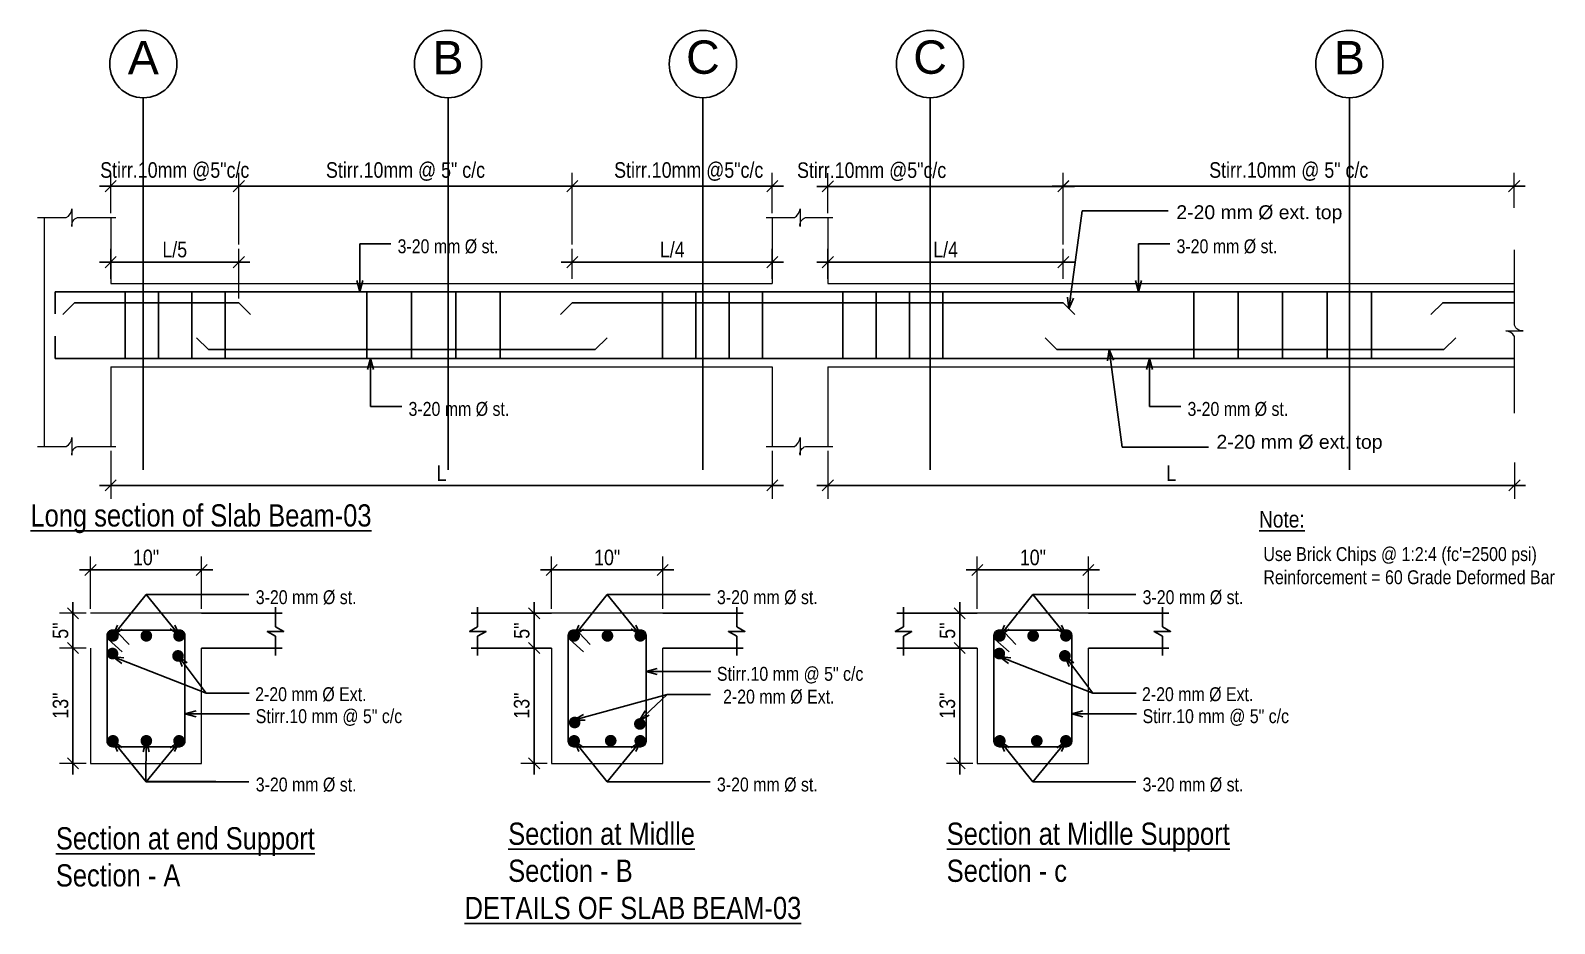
# Model space of a CAD drawing. Header units: inches. Extents: x -100787 to 3653, y -96809 to -8632.
# Drawn here: x -70770.7 to -70496.3, y -96351.1 to -96190.4 of the extents above; entities that cross this region are included whole.
import ezdxf

# ---------------------------------------------------------------- set-up
doc = ezdxf.new("R2010")
doc.units = ezdxf.units.IN
doc.header["$MEASUREMENT"] = 0
doc.header["$PDMODE"] = 99
for name, color, linetype in [('1-COMON', 23, 'Continuous'), ('Hatch', 3, 'Continuous'), ('Rod', 1, 'Continuous'), ('TEX', 7, 'Continuous')]:
    doc.layers.add(name, color=color, linetype=linetype)
doc.layers.add('DIM', color=7, linetype='Continuous', lineweight=15)
doc.layers.add('LINE', color=8, linetype='Continuous', lineweight=13)
doc.styles.add('R', font='arial.ttf')
doc.styles.get("Standard").update_dxf_attribs({"font": 'ARIALN.TTF'})
doc.styles.add('style0', font='swissel.ttf')
doc.dimstyles.new('_30', dxfattribs={"dimscale": 0.4, "dimtxt": 7, "dimasz": 5, "dimexe": 6, "dimexo": 2, "dimgap": 2, "dimtad": 1, "dimdec": 0, "dimzin": 3, "dimdsep": 46, "dimlunit": 3, "dimtxsty": 'Standard', "dimblk": 'OBLIQUE', "dimcen": 0, "dimdle": 5, "dimclrt": 7, "dimazin": 0, "dimtfac": 0.0375, "dimtdec": 0, "dimtofl": 0, "dimtmove": 0, "dimatfit": 3, "dimldrblk": 'OPEN30', "dimfxl": 6, "dimtvp": 0.8, "dimtolj": 1, "dimtzin": 0, "dimlwe": -1, "dimarcsym": 0})

# ---------------------------------------------------------------- blocks, each defined once
blk = doc.blocks.new('_Oblique')
at = {"color": 0, "linetype": 'ByBlock', "lineweight": -2}
blk.add_line((-0.5, -0.5), (0.5, 0.5), dxfattribs=at)
blk = doc.blocks.new('_Open30')
at = {"color": 0, "linetype": 'ByBlock', "lineweight": -2}
for p, q in [((-1, 0.27), (0, 0)), ((0, 0), (-1, -0.27)), ((0, 0), (-1, 0))]:
    blk.add_line(p, q, dxfattribs=at)
blk = doc.blocks.new('*D767')
at = {"layer": 'Defpoints', "color": 0}
for p in [(-70503.58, -96218.41), (-70503.58, -96223.12), (-70584.73, -96229.69)]:
    blk.add_point(p, dxfattribs=at)
at = {"layer": 'DIM', "color": 0}
for p, q in [((-70584.73, -96228.89), (-70584.73, -96216.01)), ((-70503.58, -96222.32), (-70503.58, -96216.01))]:
    blk.add_line(p, q, dxfattribs=at)
at = {"layer": 'DIM', "color": 0, "lineweight": -2}
blk.add_line((-70586.73, -96218.41), (-70501.58, -96218.41), dxfattribs=at)
at = {"layer": 'DIM', "color": 0, "lineweight": -2, "xscale": 2, "yscale": 2, "zscale": 2, "rotation": 180}
blk.add_blockref('_Oblique', (-70584.73, -96218.41), dxfattribs=at)
at = {"layer": 'DIM', "color": 0, "lineweight": -2, "xscale": 2, "yscale": 2, "zscale": 2}
blk.add_blockref('_Oblique', (-70503.58, -96218.41), dxfattribs=at)
at = {"layer": 'DIM', "color": 7, "insert": (-70544.15, -96215.78), "char_height": 2.8, "attachment_point": 5}
blk.add_mtext('\\A1;Stirr.10mm @ 5" c/c', dxfattribs=at)
blk = doc.blocks.new('*D768')
at = {"layer": 'Defpoints', "color": 0}
for p in [(-70637.12, -96218.41), (-70637.12, -96224.07), (-70673.12, -96229.69)]:
    blk.add_point(p, dxfattribs=at)
at = {"layer": 'DIM', "color": 0}
for p, q in [((-70673.12, -96228.89), (-70673.12, -96216.01)), ((-70637.12, -96223.27), (-70637.12, -96216.01))]:
    blk.add_line(p, q, dxfattribs=at)
at = {"layer": 'DIM', "color": 0, "lineweight": -2}
blk.add_line((-70675.12, -96218.41), (-70635.12, -96218.41), dxfattribs=at)
at = {"layer": 'DIM', "color": 0, "lineweight": -2, "xscale": 2, "yscale": 2, "zscale": 2, "rotation": 180}
blk.add_blockref('_Oblique', (-70673.12, -96218.41), dxfattribs=at)
at = {"layer": 'DIM', "color": 0, "lineweight": -2, "xscale": 2, "yscale": 2, "zscale": 2}
blk.add_blockref('_Oblique', (-70637.12, -96218.41), dxfattribs=at)
at = {"layer": 'DIM', "color": 7, "insert": (-70652.16, -96215.78), "char_height": 2.8, "attachment_point": 5}
blk.add_mtext('\\A1;{\\C7;Stirr.10mm @5"c/c}', dxfattribs=at)
blk = doc.blocks.new('*D769')
at = {"layer": 'Defpoints', "color": 0}
for p in [(-70637.12, -96232.09), (-70673.12, -96235.9), (-70637.12, -96235.9)]:
    blk.add_point(p, dxfattribs=at)
at = {"layer": 'DIM', "color": 0}
for p, q in [((-70673.12, -96235.1), (-70673.12, -96229.69)), ((-70637.12, -96235.1), (-70637.12, -96229.69))]:
    blk.add_line(p, q, dxfattribs=at)
at = {"layer": 'DIM', "color": 0, "lineweight": -2}
blk.add_line((-70675.12, -96232.09), (-70635.12, -96232.09), dxfattribs=at)
at = {"layer": 'DIM', "color": 0, "lineweight": -2, "xscale": 2, "yscale": 2, "zscale": 2, "rotation": 180}
blk.add_blockref('_Oblique', (-70673.12, -96232.09), dxfattribs=at)
at = {"layer": 'DIM', "color": 0, "lineweight": -2, "xscale": 2, "yscale": 2, "zscale": 2}
blk.add_blockref('_Oblique', (-70637.12, -96232.09), dxfattribs=at)
at = {"layer": 'DIM', "color": 7, "insert": (-70655.12, -96229.84), "char_height": 2.8, "attachment_point": 5}
blk.add_mtext('\\A1;{\\C7;L/4}', dxfattribs=at)
blk = doc.blocks.new('*D770')
at = {"layer": 'Defpoints', "color": 0}
for p in [(-70673.12, -96218.41), (-70733.15, -96229.68), (-70673.12, -96229.69)]:
    blk.add_point(p, dxfattribs=at)
at = {"layer": 'DIM', "color": 0}
for p, q in [((-70733.15, -96228.88), (-70733.15, -96216.01)), ((-70673.12, -96228.89), (-70673.12, -96216.01))]:
    blk.add_line(p, q, dxfattribs=at)
at = {"layer": 'DIM', "color": 0, "lineweight": -2}
blk.add_line((-70735.15, -96218.41), (-70671.12, -96218.41), dxfattribs=at)
at = {"layer": 'DIM', "color": 0, "lineweight": -2, "xscale": 2, "yscale": 2, "zscale": 2, "rotation": 180}
blk.add_blockref('_Oblique', (-70733.15, -96218.41), dxfattribs=at)
at = {"layer": 'DIM', "color": 0, "lineweight": -2, "xscale": 2, "yscale": 2, "zscale": 2}
blk.add_blockref('_Oblique', (-70673.12, -96218.41), dxfattribs=at)
at = {"layer": 'DIM', "color": 7, "insert": (-70703.14, -96215.78), "char_height": 2.8, "attachment_point": 5}
blk.add_mtext('\\A1;Stirr.10mm @ 5" c/c', dxfattribs=at)
blk = doc.blocks.new('*D771')
at = {"layer": 'Defpoints', "color": 0}
for p in [(-70733.15, -96218.41), (-70756.2, -96224.07), (-70733.15, -96229.68)]:
    blk.add_point(p, dxfattribs=at)
at = {"layer": 'DIM', "color": 0}
for p, q in [((-70756.2, -96223.27), (-70756.2, -96216.01)), ((-70733.15, -96228.88), (-70733.15, -96216.01))]:
    blk.add_line(p, q, dxfattribs=at)
at = {"layer": 'DIM', "color": 0, "lineweight": -2}
blk.add_line((-70758.2, -96218.41), (-70731.15, -96218.41), dxfattribs=at)
at = {"layer": 'DIM', "color": 0, "lineweight": -2, "xscale": 2, "yscale": 2, "zscale": 2, "rotation": 180}
blk.add_blockref('_Oblique', (-70756.2, -96218.41), dxfattribs=at)
at = {"layer": 'DIM', "color": 0, "lineweight": -2, "xscale": 2, "yscale": 2, "zscale": 2}
blk.add_blockref('_Oblique', (-70733.15, -96218.41), dxfattribs=at)
at = {"layer": 'DIM', "color": 7, "insert": (-70744.68, -96215.78), "char_height": 2.8, "attachment_point": 5}
blk.add_mtext('\\A1;{\\C7;Stirr.10mm @5"c/c}', dxfattribs=at)
blk = doc.blocks.new('*D772')
at = {"layer": 'Defpoints', "color": 0}
for p in [(-70584.73, -96218.44), (-70627.12, -96224.07), (-70584.73, -96229.69)]:
    blk.add_point(p, dxfattribs=at)
at = {"layer": 'DIM', "color": 0}
for p, q in [((-70627.12, -96223.27), (-70627.12, -96216.04)), ((-70584.73, -96228.89), (-70584.73, -96216.04))]:
    blk.add_line(p, q, dxfattribs=at)
at = {"layer": 'DIM', "color": 0, "lineweight": -2}
blk.add_line((-70629.12, -96218.44), (-70582.73, -96218.44), dxfattribs=at)
at = {"layer": 'DIM', "color": 0, "lineweight": -2, "xscale": 2, "yscale": 2, "zscale": 2, "rotation": 180}
blk.add_blockref('_Oblique', (-70627.12, -96218.44), dxfattribs=at)
at = {"layer": 'DIM', "color": 0, "lineweight": -2, "xscale": 2, "yscale": 2, "zscale": 2}
blk.add_blockref('_Oblique', (-70584.73, -96218.44), dxfattribs=at)
at = {"layer": 'DIM', "color": 7, "insert": (-70619.23, -96215.81), "char_height": 2.8, "attachment_point": 5}
blk.add_mtext('\\A1;{\\C7;Stirr.10mm @5"c/c}', dxfattribs=at)
blk = doc.blocks.new('*D773')
at = {"layer": 'Defpoints', "color": 0}
for p in [(-70584.73, -96232.09), (-70627.12, -96235.9), (-70584.73, -96235.9)]:
    blk.add_point(p, dxfattribs=at)
at = {"layer": 'DIM', "color": 0}
for p, q in [((-70627.12, -96235.1), (-70627.12, -96229.69)), ((-70584.73, -96235.1), (-70584.73, -96229.69))]:
    blk.add_line(p, q, dxfattribs=at)
at = {"layer": 'DIM', "color": 0, "lineweight": -2}
blk.add_line((-70629.12, -96232.09), (-70582.73, -96232.09), dxfattribs=at)
at = {"layer": 'DIM', "color": 0, "lineweight": -2, "xscale": 2, "yscale": 2, "zscale": 2, "rotation": 180}
blk.add_blockref('_Oblique', (-70627.12, -96232.09), dxfattribs=at)
at = {"layer": 'DIM', "color": 0, "lineweight": -2, "xscale": 2, "yscale": 2, "zscale": 2}
blk.add_blockref('_Oblique', (-70584.73, -96232.09), dxfattribs=at)
at = {"layer": 'DIM', "color": 7, "insert": (-70605.92, -96229.84), "char_height": 2.8, "attachment_point": 5}
blk.add_mtext('\\A1;{\\C7;L/4}', dxfattribs=at)
blk = doc.blocks.new('*D774')
at = {"layer": 'Defpoints', "color": 0}
for p in [(-70676.84, -96287.47), (-70676.84, -96295.28), (-70656.84, -96295.28)]:
    blk.add_point(p, dxfattribs=at)
at = {"layer": 'DIM', "color": 0, "lineweight": -2}
blk.add_line((-70654.84, -96287.47), (-70678.84, -96287.47), dxfattribs=at)
at = {"layer": 'DIM', "color": 0}
for p, q in [((-70676.84, -96294.48), (-70676.84, -96285.07)), ((-70656.84, -96294.48), (-70656.84, -96285.07))]:
    blk.add_line(p, q, dxfattribs=at)
at = {"layer": 'DIM', "color": 0, "lineweight": -2, "xscale": 2, "yscale": 2, "zscale": 2, "rotation": 180}
blk.add_blockref('_Oblique', (-70676.84, -96287.47), dxfattribs=at)
at = {"layer": 'DIM', "color": 0, "lineweight": -2, "xscale": 2, "yscale": 2, "zscale": 2}
blk.add_blockref('_Oblique', (-70656.84, -96287.47), dxfattribs=at)
at = {"layer": 'DIM', "color": 7, "insert": (-70666.84, -96285.24), "char_height": 2.8, "attachment_point": 5}
blk.add_mtext('\\A1;{\\C7;10"}', dxfattribs=at)
blk = doc.blocks.new('*D775')
at = {"layer": 'Defpoints', "color": 0}
for p in [(-70759.85, -96287.47), (-70759.85, -96295.28), (-70739.85, -96295.28)]:
    blk.add_point(p, dxfattribs=at)
at = {"layer": 'DIM', "color": 0, "lineweight": -2}
blk.add_line((-70737.85, -96287.47), (-70761.85, -96287.47), dxfattribs=at)
at = {"layer": 'DIM', "color": 0}
for p, q in [((-70759.85, -96294.48), (-70759.85, -96285.07)), ((-70739.85, -96294.48), (-70739.85, -96285.07))]:
    blk.add_line(p, q, dxfattribs=at)
at = {"layer": 'DIM', "color": 0, "lineweight": -2, "xscale": 2, "yscale": 2, "zscale": 2, "rotation": 180}
blk.add_blockref('_Oblique', (-70759.85, -96287.47), dxfattribs=at)
at = {"layer": 'DIM', "color": 0, "lineweight": -2, "xscale": 2, "yscale": 2, "zscale": 2}
blk.add_blockref('_Oblique', (-70739.85, -96287.47), dxfattribs=at)
at = {"layer": 'DIM', "color": 7, "insert": (-70749.85, -96285.24), "char_height": 2.8, "attachment_point": 5}
blk.add_mtext('\\A1;{\\C7;10"}', dxfattribs=at)
blk = doc.blocks.new('*D776')
at = {"layer": 'Defpoints', "color": 0}
for p in [(-70756.2, -96265.23), (-70637.12, -96265.23), (-70637.12, -96272.25)]:
    blk.add_point(p, dxfattribs=at)
at = {"layer": 'DIM', "color": 0}
for p, q in [((-70756.2, -96266.03), (-70756.2, -96274.65)), ((-70637.12, -96266.03), (-70637.12, -96274.65))]:
    blk.add_line(p, q, dxfattribs=at)
at = {"layer": 'DIM', "color": 0, "lineweight": -2}
blk.add_line((-70758.2, -96272.25), (-70635.12, -96272.25), dxfattribs=at)
at = {"layer": 'DIM', "color": 0, "lineweight": -2, "xscale": 2, "yscale": 2, "zscale": 2, "rotation": 180}
blk.add_blockref('_Oblique', (-70756.2, -96272.25), dxfattribs=at)
at = {"layer": 'DIM', "color": 0, "lineweight": -2, "xscale": 2, "yscale": 2, "zscale": 2}
blk.add_blockref('_Oblique', (-70637.12, -96272.25), dxfattribs=at)
at = {"layer": 'DIM', "color": 7, "insert": (-70696.66, -96270.05), "char_height": 2.8, "attachment_point": 5}
blk.add_mtext('\\A1;{\\C7;L}', dxfattribs=at)
blk = doc.blocks.new('*D777')
at = {"layer": 'Defpoints', "color": 0}
for p in [(-70627.12, -96265.23), (-70503.51, -96267.35), (-70503.51, -96272.25)]:
    blk.add_point(p, dxfattribs=at)
at = {"layer": 'DIM', "color": 0}
for p, q in [((-70627.12, -96266.03), (-70627.12, -96274.65)), ((-70503.51, -96268.15), (-70503.51, -96274.65))]:
    blk.add_line(p, q, dxfattribs=at)
at = {"layer": 'DIM', "color": 0, "lineweight": -2}
blk.add_line((-70629.12, -96272.25), (-70501.51, -96272.25), dxfattribs=at)
at = {"layer": 'DIM', "color": 0, "lineweight": -2, "xscale": 2, "yscale": 2, "zscale": 2, "rotation": 180}
blk.add_blockref('_Oblique', (-70627.12, -96272.25), dxfattribs=at)
at = {"layer": 'DIM', "color": 0, "lineweight": -2, "xscale": 2, "yscale": 2, "zscale": 2}
blk.add_blockref('_Oblique', (-70503.51, -96272.25), dxfattribs=at)
at = {"layer": 'DIM', "color": 7, "insert": (-70565.32, -96270.05), "char_height": 2.8, "attachment_point": 5}
blk.add_mtext('\\A1;{\\C7;L}', dxfattribs=at)
blk = doc.blocks.new('*D778')
at = {"layer": 'Defpoints', "color": 0}
for p in [(-70733.15, -96232.08), (-70756.2, -96235.9), (-70733.15, -96239.4)]:
    blk.add_point(p, dxfattribs=at)
at = {"layer": 'DIM', "color": 0}
for p, q in [((-70756.2, -96235.1), (-70756.2, -96229.68)), ((-70733.15, -96238.6), (-70733.15, -96229.68))]:
    blk.add_line(p, q, dxfattribs=at)
at = {"layer": 'DIM', "color": 0, "lineweight": -2}
blk.add_line((-70758.2, -96232.08), (-70731.15, -96232.08), dxfattribs=at)
at = {"layer": 'DIM', "color": 0, "lineweight": -2, "xscale": 2, "yscale": 2, "zscale": 2, "rotation": 180}
blk.add_blockref('_Oblique', (-70756.2, -96232.08), dxfattribs=at)
at = {"layer": 'DIM', "color": 0, "lineweight": -2, "xscale": 2, "yscale": 2, "zscale": 2}
blk.add_blockref('_Oblique', (-70733.15, -96232.08), dxfattribs=at)
at = {"layer": 'DIM', "color": 7, "insert": (-70744.68, -96229.83), "char_height": 2.8, "attachment_point": 5}
blk.add_mtext('\\A1;{\\C7;L/5}', dxfattribs=at)
blk = doc.blocks.new('*D779')
at = {"layer": 'Defpoints', "color": 0}
for p in [(-70763.01, -96301.53), (-70759.85, -96301.53), (-70759.85, -96322.28)]:
    blk.add_point(p, dxfattribs=at)
at = {"layer": 'DIM', "color": 0, "lineweight": -2}
blk.add_line((-70763.01, -96324.28), (-70763.01, -96299.53), dxfattribs=at)
at = {"layer": 'DIM', "color": 0}
for p, q in [((-70760.65, -96301.53), (-70765.41, -96301.53)), ((-70760.65, -96322.28), (-70765.41, -96322.28))]:
    blk.add_line(p, q, dxfattribs=at)
at = {"layer": 'DIM', "color": 0, "lineweight": -2, "xscale": 2, "yscale": 2, "zscale": 2}
for p, rotation in [((-70763.01, -96301.53), 90), ((-70763.01, -96322.28), 270)]:
    blk.add_blockref('_Oblique', p, dxfattribs=dict(at, rotation=rotation))
at = {"layer": 'DIM', "color": 7, "insert": (-70765.23, -96311.9), "char_height": 2.8, "attachment_point": 5, "rotation": 90}
blk.add_mtext('\\A1;13"', dxfattribs=at)
blk = doc.blocks.new('*D780')
at = {"layer": 'Defpoints', "color": 0}
for p in [(-70763.01, -96295.28), (-70759.85, -96295.28), (-70759.85, -96301.53)]:
    blk.add_point(p, dxfattribs=at)
at = {"layer": 'DIM', "color": 0}
for p, q in [((-70760.65, -96295.28), (-70765.41, -96295.28)), ((-70760.65, -96301.53), (-70765.41, -96301.53))]:
    blk.add_line(p, q, dxfattribs=at)
at = {"layer": 'DIM', "color": 0, "lineweight": -2}
blk.add_line((-70763.01, -96303.53), (-70763.01, -96293.28), dxfattribs=at)
at = {"layer": 'DIM', "color": 0, "lineweight": -2, "xscale": 2, "yscale": 2, "zscale": 2}
for p, rotation in [((-70763.01, -96295.28), 90), ((-70763.01, -96301.53), 270)]:
    blk.add_blockref('_Oblique', p, dxfattribs=dict(at, rotation=rotation))
at = {"layer": 'DIM', "color": 7, "insert": (-70765.23, -96298.4), "char_height": 2.8, "attachment_point": 5, "rotation": 90}
blk.add_mtext('\\A1;{\\C7;5"}', dxfattribs=at)
blk = doc.blocks.new('*D781')
at = {"layer": 'Defpoints', "color": 0}
for p in [(-70679.99, -96301.53), (-70676.84, -96301.53), (-70676.84, -96322.28)]:
    blk.add_point(p, dxfattribs=at)
at = {"layer": 'DIM', "color": 0, "lineweight": -2}
blk.add_line((-70679.99, -96324.28), (-70679.99, -96299.53), dxfattribs=at)
at = {"layer": 'DIM', "color": 0}
for p, q in [((-70677.64, -96301.53), (-70682.39, -96301.53)), ((-70677.64, -96322.28), (-70682.39, -96322.28))]:
    blk.add_line(p, q, dxfattribs=at)
at = {"layer": 'DIM', "color": 0, "lineweight": -2, "xscale": 2, "yscale": 2, "zscale": 2}
for p, rotation in [((-70679.99, -96301.53), 90), ((-70679.99, -96322.28), 270)]:
    blk.add_blockref('_Oblique', p, dxfattribs=dict(at, rotation=rotation))
at = {"layer": 'DIM', "color": 7, "insert": (-70682.22, -96311.9), "char_height": 2.8, "attachment_point": 5, "rotation": 90}
blk.add_mtext('\\A1;13"', dxfattribs=at)
blk = doc.blocks.new('*D800')
at = {"layer": 'Defpoints', "color": 0}
for p in [(-70679.99, -96295.28), (-70676.84, -96295.28), (-70676.84, -96301.53)]:
    blk.add_point(p, dxfattribs=at)
at = {"layer": 'DIM', "color": 0}
for p, q in [((-70677.64, -96295.28), (-70682.39, -96295.28)), ((-70677.64, -96301.53), (-70682.39, -96301.53))]:
    blk.add_line(p, q, dxfattribs=at)
at = {"layer": 'DIM', "color": 0, "lineweight": -2}
blk.add_line((-70679.99, -96303.53), (-70679.99, -96293.28), dxfattribs=at)
at = {"layer": 'DIM', "color": 0, "lineweight": -2, "xscale": 2, "yscale": 2, "zscale": 2}
for p, rotation in [((-70679.99, -96295.28), 90), ((-70679.99, -96301.53), 270)]:
    blk.add_blockref('_Oblique', p, dxfattribs=dict(at, rotation=rotation))
at = {"layer": 'DIM', "color": 7, "insert": (-70682.22, -96298.4), "char_height": 2.8, "attachment_point": 5, "rotation": 90}
blk.add_mtext('\\A1;{\\C7;5"}', dxfattribs=at)
blk = doc.blocks.new('*D782')
at = {"layer": 'Defpoints', "color": 0}
for p in [(-70600.21, -96287.47), (-70600.21, -96295.28), (-70580.21, -96295.28)]:
    blk.add_point(p, dxfattribs=at)
at = {"layer": 'DIM', "color": 0, "lineweight": -2}
blk.add_line((-70578.21, -96287.47), (-70602.21, -96287.47), dxfattribs=at)
at = {"layer": 'DIM', "color": 0}
for p, q in [((-70600.21, -96294.48), (-70600.21, -96285.07)), ((-70580.21, -96294.48), (-70580.21, -96285.07))]:
    blk.add_line(p, q, dxfattribs=at)
at = {"layer": 'DIM', "color": 0, "lineweight": -2, "xscale": 2, "yscale": 2, "zscale": 2, "rotation": 180}
blk.add_blockref('_Oblique', (-70600.21, -96287.47), dxfattribs=at)
at = {"layer": 'DIM', "color": 0, "lineweight": -2, "xscale": 2, "yscale": 2, "zscale": 2}
blk.add_blockref('_Oblique', (-70580.21, -96287.47), dxfattribs=at)
at = {"layer": 'DIM', "color": 7, "insert": (-70590.21, -96285.24), "char_height": 2.8, "attachment_point": 5}
blk.add_mtext('\\A1;{\\C7;10"}', dxfattribs=at)
blk = doc.blocks.new('*D783')
at = {"layer": 'Defpoints', "color": 0}
for p in [(-70603.37, -96301.53), (-70600.21, -96301.53), (-70600.21, -96322.28)]:
    blk.add_point(p, dxfattribs=at)
at = {"layer": 'DIM', "color": 0, "lineweight": -2}
blk.add_line((-70603.37, -96324.28), (-70603.37, -96299.53), dxfattribs=at)
at = {"layer": 'DIM', "color": 0}
for p, q in [((-70601.01, -96301.53), (-70605.77, -96301.53)), ((-70601.01, -96322.28), (-70605.77, -96322.28))]:
    blk.add_line(p, q, dxfattribs=at)
at = {"layer": 'DIM', "color": 0, "lineweight": -2, "xscale": 2, "yscale": 2, "zscale": 2}
for p, rotation in [((-70603.37, -96301.53), 90), ((-70603.37, -96322.28), 270)]:
    blk.add_blockref('_Oblique', p, dxfattribs=dict(at, rotation=rotation))
at = {"layer": 'DIM', "color": 7, "insert": (-70605.6, -96311.9), "char_height": 2.8, "attachment_point": 5, "rotation": 90}
blk.add_mtext('\\A1;13"', dxfattribs=at)
blk = doc.blocks.new('*D801')
at = {"layer": 'Defpoints', "color": 0}
for p in [(-70603.37, -96295.28), (-70600.21, -96295.28), (-70600.21, -96301.53)]:
    blk.add_point(p, dxfattribs=at)
at = {"layer": 'DIM', "color": 0}
for p, q in [((-70601.01, -96295.28), (-70605.77, -96295.28)), ((-70601.01, -96301.53), (-70605.77, -96301.53))]:
    blk.add_line(p, q, dxfattribs=at)
at = {"layer": 'DIM', "color": 0, "lineweight": -2}
blk.add_line((-70603.37, -96303.53), (-70603.37, -96293.28), dxfattribs=at)
at = {"layer": 'DIM', "color": 0, "lineweight": -2, "xscale": 2, "yscale": 2, "zscale": 2}
for p, rotation in [((-70603.37, -96295.28), 90), ((-70603.37, -96301.53), 270)]:
    blk.add_blockref('_Oblique', p, dxfattribs=dict(at, rotation=rotation))
at = {"layer": 'DIM', "color": 7, "insert": (-70605.59, -96298.4), "char_height": 2.8, "attachment_point": 5, "rotation": 90}
blk.add_mtext('\\A1;{\\C7;5"}', dxfattribs=at)

msp = doc.modelspace()

# ---------------------------------------------------------------- linework, layer by layer
at = {"layer": '1-COMON'}
for p, q in [((-70739.85, -96295.28), (-70725.36, -96295.28)), ((-70676.84, -96295.28), (-70691.33, -96295.28)), ((-70656.84, -96295.28), (-70642.35, -96295.28)), ((-70600.21, -96295.28), (-70614.7, -96295.28)), ((-70580.21, -96295.28), (-70565.73, -96295.28)), ((-70725.07, -96298.52), (-70726.53, -96297.7)), ((-70691.62, -96298.52), (-70690.16, -96297.7)), ((-70642.06, -96298.52), (-70643.52, -96297.7)), ((-70615, -96298.52), (-70613.53, -96297.7)), ((-70565.43, -96298.52), (-70566.9, -96297.7)), ((-70728.04, -96298.52), (-70725.07, -96298.52)), ((-70728.04, -96298.52), (-70726.53, -96299.39)), ((-70688.65, -96298.52), (-70691.62, -96298.52)), ((-70688.65, -96298.52), (-70690.16, -96299.39)), ((-70645.03, -96298.52), (-70642.06, -96298.52)), ((-70645.03, -96298.52), (-70643.52, -96299.39)), ((-70612.03, -96298.52), (-70615, -96298.52)), ((-70612.03, -96298.52), (-70613.53, -96299.39)), ((-70568.4, -96298.52), (-70565.43, -96298.52)), ((-70568.4, -96298.52), (-70566.9, -96299.39)), ((-70739.85, -96301.53), (-70725.36, -96301.53)), ((-70676.84, -96301.53), (-70691.33, -96301.53)), ((-70656.84, -96301.53), (-70642.35, -96301.53)), ((-70600.21, -96301.53), (-70614.7, -96301.53)), ((-70580.21, -96301.53), (-70565.73, -96301.53))]:
    msp.add_line(p, q, dxfattribs=at)
for points in [[(-70726.53, -96294.15), (-70726.53, -96297.7), (-70725.07, -96298.52), (-70728.04, -96298.52), (-70726.53, -96299.39), (-70726.53, -96302.89)], [(-70690.16, -96294.15), (-70690.16, -96297.7), (-70691.62, -96298.52), (-70688.65, -96298.52), (-70690.16, -96299.39), (-70690.16, -96302.89)], [(-70643.52, -96294.15), (-70643.52, -96297.7), (-70642.06, -96298.52), (-70645.03, -96298.52), (-70643.52, -96299.39), (-70643.52, -96302.89)], [(-70613.53, -96294.15), (-70613.53, -96297.7), (-70615, -96298.52), (-70612.03, -96298.52), (-70613.53, -96299.39), (-70613.53, -96302.89)], [(-70566.9, -96294.15), (-70566.9, -96297.7), (-70565.43, -96298.52), (-70568.4, -96298.52), (-70566.9, -96299.39), (-70566.9, -96302.89)]]:
    msp.add_lwpolyline(points, dxfattribs=at)
at = {"layer": 'Hatch'}
for p, q in [((-70750.34, -96269.47), (-70750.34, -96202.49)), ((-70695.49, -96269.47), (-70695.49, -96202.49)), ((-70649.61, -96269.47), (-70649.61, -96202.49)), ((-70608.72, -96269.47), (-70608.72, -96202.49)), ((-70533.24, -96269.47), (-70533.24, -96202.49))]:
    msp.add_line(p, q, dxfattribs=at)
for centre in [(-70750.34, -96196.44), (-70695.49, -96196.44), (-70649.61, -96196.44), (-70608.72, -96196.44), (-70533.24, -96196.44)]:
    msp.add_circle(centre, 6.05, dxfattribs=at)
at = {"layer": 'LINE'}
for p, q in [((-70768.2, -96224.07), (-70768.2, -96265.23)), ((-70756.2, -96224.07), (-70756.2, -96235.9)), ((-70637.12, -96224.07), (-70637.12, -96235.9)), ((-70637.12, -96224.07), (-70637.12, -96235.9)), ((-70627.12, -96224.07), (-70627.12, -96235.9)), ((-70756.2, -96235.9), (-70637.12, -96235.9)), ((-70627.12, -96235.9), (-70503.51, -96235.9)), ((-70756.2, -96250.9), (-70756.2, -96265.23)), ((-70756.2, -96250.9), (-70637.12, -96250.9)), ((-70637.12, -96250.9), (-70637.12, -96265.23)), ((-70637.12, -96250.9), (-70637.12, -96265.23)), ((-70627.12, -96250.9), (-70627.12, -96265.23)), ((-70627.12, -96250.9), (-70503.51, -96250.9))]:
    msp.add_line(p, q, dxfattribs=at)
for points in [[(-70769.37, -96224.07), (-70764.2, -96224.07, 0.251659), (-70763.2, -96222.5), (-70763.2, -96225.64, -0.36148), (-70762.2, -96224.07), (-70755.29, -96224.07)], [(-70638.24, -96224.07), (-70633.13, -96224.07, 0.251659), (-70632.13, -96222.5), (-70632.13, -96225.64, -0.36148), (-70631.13, -96224.07), (-70626.22, -96224.07)], [(-70503.51, -96259.25), (-70503.51, -96245.44, 0.251659), (-70505.08, -96244.44), (-70501.95, -96244.44, -0.36148), (-70503.51, -96243.44), (-70503.51, -96229.86)], [(-70769.37, -96265.23), (-70764.2, -96265.23, 0.251659), (-70763.2, -96263.66), (-70763.2, -96266.8, -0.36148), (-70762.2, -96265.23), (-70755.29, -96265.23)], [(-70638.24, -96265.23), (-70633.13, -96265.23, 0.251659), (-70632.13, -96263.66), (-70632.13, -96266.8, -0.36148), (-70631.13, -96265.23), (-70626.22, -96265.23)]]:
    msp.add_lwpolyline(points, format="xyb", dxfattribs=at)
for points in [[(-70739.85, -96295.28), (-70759.85, -96295.28)], [(-70656.84, -96295.28), (-70676.84, -96295.28)], [(-70580.21, -96295.28), (-70600.21, -96295.28)], [(-70759.85, -96301.53), (-70759.85, -96322.28), (-70739.85, -96322.28), (-70739.85, -96301.53)], [(-70676.84, -96301.53), (-70676.84, -96322.28), (-70656.84, -96322.28), (-70656.84, -96301.53)], [(-70600.21, -96301.53), (-70600.21, -96322.28), (-70580.21, -96322.28), (-70580.21, -96301.53)]]:
    msp.add_lwpolyline(points, dxfattribs=at)
at = {"layer": 'Rod'}
for p, q in [((-70766.2, -96237.4), (-70766.2, -96241.4)), ((-70766.2, -96241.4), (-70766.2, -96237.4)), ((-70766.2, -96237.4), (-70503.51, -96237.4)), ((-70753.63, -96237.4), (-70753.63, -96249.4)), ((-70747.63, -96237.4), (-70747.63, -96249.4)), ((-70741.63, -96237.4), (-70741.63, -96249.4)), ((-70735.63, -96237.4), (-70735.63, -96249.4)), ((-70710.09, -96237.4), (-70710.09, -96249.4)), ((-70702.09, -96237.4), (-70702.09, -96249.4)), ((-70694.09, -96237.4), (-70694.09, -96249.4)), ((-70686.09, -96237.4), (-70686.09, -96249.4)), ((-70656.88, -96237.4), (-70656.88, -96249.4)), ((-70650.88, -96237.4), (-70650.88, -96249.4)), ((-70644.88, -96237.4), (-70644.88, -96249.4)), ((-70638.88, -96237.4), (-70638.88, -96249.4)), ((-70624.41, -96237.4), (-70624.41, -96249.4)), ((-70618.41, -96237.4), (-70618.41, -96249.4)), ((-70612.41, -96237.4), (-70612.41, -96249.4)), ((-70606.41, -96237.4), (-70606.41, -96249.4)), ((-70561.25, -96237.4), (-70561.25, -96249.4)), ((-70553.25, -96237.4), (-70553.25, -96249.4)), ((-70545.25, -96237.4), (-70545.25, -96249.4)), ((-70537.25, -96237.4), (-70537.25, -96249.4)), ((-70529.25, -96237.4), (-70529.25, -96249.4)), ((-70766.2, -96249.4), (-70766.2, -96245.4)), ((-70766.2, -96249.4), (-70766.2, -96245.4)), ((-70766.2, -96249.4), (-70503.51, -96249.4))]:
    msp.add_line(p, q, dxfattribs=at)
for points in [[(-70731.03, -96241.52), (-70733.15, -96239.4), (-70762.72, -96239.4), (-70764.84, -96241.52)], [(-70582.66, -96241.52), (-70584.78, -96239.4), (-70673.12, -96239.4), (-70675.25, -96241.52)], [(-70503.51, -96239.4), (-70516.44, -96239.4), (-70518.56, -96241.52)], [(-70666.86, -96245.68), (-70668.98, -96247.8), (-70738.63, -96247.8), (-70740.75, -96245.68)], [(-70587.99, -96245.68), (-70585.87, -96247.8), (-70516.23, -96247.8), (-70514.1, -96245.68)], [(-70503.51, -96249.4), (-70603.12, -96249.4)]]:
    msp.add_lwpolyline(points, dxfattribs=at)
at = {"layer": 'Rod', "const_width": 1.05}
for points in [[(-70756.32, -96299.33, -1), (-70755.27, -96299.33, -1)], [(-70750.32, -96299.33, -1), (-70749.27, -96299.33, -1)], [(-70743.38, -96299.33, 1), (-70744.43, -96299.33, 1)], [(-70673.31, -96299.33, -1), (-70672.26, -96299.33, -1)], [(-70667.31, -96299.33, -1), (-70666.26, -96299.33, -1)], [(-70660.36, -96299.33, 1), (-70661.41, -96299.33, 1)], [(-70596.69, -96299.33, -1), (-70595.64, -96299.33, -1)], [(-70590.69, -96299.33, -1), (-70589.64, -96299.33, -1)], [(-70583.74, -96299.33, 1), (-70584.79, -96299.33, 1)], [(-70756.41, -96302.52, -1), (-70755.36, -96302.52, -1)], [(-70744.62, -96302.94, -1), (-70743.57, -96302.94, -1)], [(-70596.78, -96302.52, -1), (-70595.73, -96302.52, -1)], [(-70584.98, -96302.94, -1), (-70583.93, -96302.94, -1)], [(-70673.22, -96314.93, 1), (-70672.17, -96314.93, 1)], [(-70661.48, -96315.19, 1), (-70660.43, -96315.19, 1)], [(-70756.32, -96318.23, 1), (-70755.27, -96318.23, 1)], [(-70750.32, -96318.22, -1), (-70749.27, -96318.22, -1)], [(-70743.38, -96318.23, -1), (-70744.43, -96318.23, -1)], [(-70673.31, -96318.23, 1), (-70672.26, -96318.23, 1)], [(-70666.73, -96318.2, -1), (-70665.68, -96318.2, -1)], [(-70660.36, -96318.23, -1), (-70661.41, -96318.23, -1)], [(-70596.69, -96318.23, 1), (-70595.64, -96318.23, 1)], [(-70590.03, -96318.24, -1), (-70588.98, -96318.24, -1)], [(-70583.74, -96318.23, -1), (-70584.79, -96318.23, -1)]]:
    msp.add_lwpolyline(points, format="xyb", close=True, dxfattribs=at)
at = {"layer": 'Rod'}
for points in [[(-70755.85, -96319.28), (-70743.85, -96319.28, 0.414214), (-70742.85, -96318.28), (-70742.85, -96299.28, 0.414214), (-70743.85, -96298.28), (-70755.85, -96298.28, 0.414214), (-70756.85, -96299.28), (-70756.85, -96318.28, 0.414214)], [(-70672.84, -96319.28), (-70660.84, -96319.28, 0.414214), (-70659.84, -96318.28), (-70659.84, -96299.28, 0.414214), (-70660.84, -96298.28), (-70672.84, -96298.28, 0.414214), (-70673.84, -96299.28), (-70673.84, -96318.28, 0.414214)], [(-70596.21, -96319.28), (-70584.21, -96319.28, 0.414214), (-70583.21, -96318.28), (-70583.21, -96299.28, 0.414214), (-70584.21, -96298.28), (-70596.21, -96298.28, 0.414214), (-70597.21, -96299.28), (-70597.21, -96318.28, 0.414214)]]:
    msp.add_lwpolyline(points, format="xyb", close=True, dxfattribs=at)
for points in [[(-70755.83, -96298.28, -0.303258), (-70754.9, -96298.78), (-70752.9, -96300.89)], [(-70672.82, -96298.28, -0.303258), (-70671.89, -96298.78), (-70669.89, -96300.89)], [(-70596.19, -96298.28, -0.303258), (-70595.27, -96298.78), (-70593.27, -96300.89)], [(-70756.72, -96298.87, 0.262444), (-70756.66, -96299.94), (-70754.13, -96302.2)], [(-70673.71, -96298.87, 0.262444), (-70673.65, -96299.94), (-70671.12, -96302.2)], [(-70597.08, -96298.87, 0.262444), (-70597.03, -96299.94), (-70594.5, -96302.2)]]:
    msp.add_lwpolyline(points, format="xyb", dxfattribs=at)

# ---------------------------------------------------------------- texts
at = {"layer": 'TEX'}
for s, insert, char_height, attachment_point, style in [('A', (-70750.34, -96198.27), 6, 8, 'R'), ('B', (-70695.49, -96198.27), 6, 8, 'R'), ('C', (-70649.61, -96198.27), 6, 8, 'R'), ('C', (-70608.72, -96198.27), 6, 8, 'R'), ('B', (-70533.24, -96198.27), 6, 8, 'R'), ('2-20 mm %%C ext. top', (-70564.39, -96225.1), 2.5, 7, 'style0'), ('{\\fArial Narrow|b0|i0|c0|p34;3-20 mm %%C st.}', (-70704.57, -96230.57), 2.5, 7, 'style0'), ('{\\fArial Narrow|b0|i0|c0|p34;3-20 mm %%C st.}', (-70564.35, -96230.57), 2.5, 7, 'style0'), ('{\\fArial Narrow|b0|i0|c0|p34;3-20 mm %%C st.}', (-70702.6, -96259.84), 2.5, 7, 'style0'), ('{\\fArial Narrow|b0|i0|c0|p34;3-20 mm %%C st.}', (-70562.38, -96259.84), 2.5, 7, 'style0'), ('2-20 mm %%C ext. top', (-70557.16, -96263.17), 2.5, 1, 'style0'), ("{\\fArial Narrow|b0|i0|c0|p34;Use Brick Chips @ 1:2:4 (fc'=2500 psi)\\PReinforcement = 60 Grade Deformed Bar}", (-70548.71, -96290.07), 2.5, 7, 'style0'), ('{\\fArial Narrow|b0|i0|c0|p34;3-20 mm %%C st.}', (-70730.1, -96293.72), 2.5, 7, 'style0'), ('{\\fArial Narrow|b0|i0|c0|p34;3-20 mm %%C st.}', (-70647.08, -96293.72), 2.5, 7, 'style0'), ('{\\fArial Narrow|b0|i0|c0|p34;3-20 mm %%C st.}', (-70570.46, -96293.72), 2.5, 7, 'style0'), ('{\\fArial Narrow|b0|i0|c0|p34;Stirr.10 mm @ 5" c/c}', (-70647.08, -96307.92), 2.5, 7, 'style0'), ('{\\fArial Narrow|b0|i0|c0|p34;2-20 mm %%C Ext.}', (-70730.21, -96311.18), 2.5, 7, 'style0'), ('{\\fArial Narrow|b0|i0|c0|p34;2-20 mm %%C Ext.}', (-70645.98, -96311.61), 2.5, 7, 'style0'), ('{\\fArial Narrow|b0|i0|c0|p34;2-20 mm %%C Ext.}', (-70570.57, -96311.18), 2.5, 7, 'style0'), ('{\\fArial Narrow|b0|i0|c0|p34;Stirr.10 mm @ 5" c/c}', (-70730.1, -96315.54), 2.5, 7, 'style0'), ('{\\fArial Narrow|b0|i0|c0|p34;Stirr.10 mm @ 5" c/c}', (-70570.46, -96315.54), 2.5, 7, 'style0'), ('{\\fArial Narrow|b0|i0|c0|p34;3-20 mm %%C st.}', (-70730.1, -96327.43), 2.5, 7, 'style0'), ('{\\fArial Narrow|b0|i0|c0|p34;3-20 mm %%C st.}', (-70647.08, -96327.43), 2.5, 7, 'style0'), ('{\\fArial Narrow|b0|i0|c0|p34;3-20 mm %%C st.}', (-70570.46, -96327.43), 2.5, 7, 'style0')]:
    msp.add_mtext(s, dxfattribs=dict(at, insert=insert, char_height=char_height, attachment_point=attachment_point, style=style))
for s, insert, char_height, attachment_point in [('{\\LLong section of Slab Beam-03 }', (-70770.65, -96275.66), 3.9998, 1), ('{\\LNote:}', (-70549.5, -96279.88), 3, 7), ('{\\LSection at end Support \\P}Section - A', (-70766.08, -96333.77), 3.9998, 1), ('{\\LSection at Midlle\\P}Section - B', (-70684.66, -96332.94), 3.9998, 1), ('{\\LSection at Midlle} {\\LSupport\\P\\fArial Narrow|b0|i0|c0|p34;\\lSection - }c', (-70605.72, -96332.94), 3.9998, 1), ('{\\LDETAILS OF SLAB BEAM-03}', (-70692.5, -96346.3), 3.9998, 1)]:
    msp.add_mtext(s, dxfattribs=dict(at, insert=insert, char_height=char_height, attachment_point=attachment_point))

# ---------------------------------------------------------------- dimensions: what is measured, and where the dimension line sits
at = {"layer": 'DIM'}
for base, p1, p2, angle, text, picture, middle in [((-70673.12, -96218.41), (-70733.15, -96229.68), (-70673.12, -96229.69), 180, 'Stirr.10mm @ 5" c/c', '*D770', (-70703.14, -96215.78)), ((-70503.58, -96218.41), (-70584.73, -96229.69), (-70503.58, -96223.12), 180, 'Stirr.10mm @ 5" c/c', '*D767', (-70544.15, -96215.78)), ((-70763.01, -96295.28), (-70759.85, -96301.53), (-70759.85, -96295.28), 90, '{\\C7;5"}', '*D780', (-70765.23, -96298.4)), ((-70679.99, -96295.28), (-70676.84, -96301.53), (-70676.84, -96295.28), 90, '{\\C7;5"}', '*D800', (-70682.22, -96298.4)), ((-70603.37, -96295.28), (-70600.21, -96301.53), (-70600.21, -96295.28), 90, '{\\C7;5"}', '*D801', (-70605.59, -96298.4)), ((-70763.01, -96301.53), (-70759.85, -96322.28), (-70759.85, -96301.53), 90, '13"', '*D779', (-70765.23, -96311.9)), ((-70679.99, -96301.53), (-70676.84, -96322.28), (-70676.84, -96301.53), 90, '13"', '*D781', (-70682.22, -96311.9)), ((-70603.37, -96301.53), (-70600.21, -96322.28), (-70600.21, -96301.53), 90, '13"', '*D783', (-70605.6, -96311.9))]:
    dim = msp.add_linear_dim(base=base, p1=p1, p2=p2, angle=angle, text=text, dimstyle='_30', dxfattribs=at)
    dim.commit()
    dim.dimension.update_dxf_attribs({"geometry": picture, "text_midpoint": middle})
for base, p1, p2, picture, middle in [((-70733.15, -96218.41), (-70756.2, -96224.07), (-70733.15, -96229.68), '*D771', (-70744.68, -96218.41)), ((-70637.12, -96218.41), (-70673.12, -96229.69), (-70637.12, -96224.07), '*D768', (-70652.16, -96218.41)), ((-70584.73, -96218.44), (-70627.12, -96224.07), (-70584.73, -96229.69), '*D772', (-70619.23, -96218.44))]:
    dim = msp.add_linear_dim(base=base, p1=p1, p2=p2, angle=180, text='{\\C7;Stirr.10mm @5"c/c}', dimstyle='_30', dxfattribs=at)
    dim.commit()
    dim.dimension.update_dxf_attribs({"geometry": picture, "text_midpoint": middle, "dimtype": 160})
for base, p1, p2, text, picture, middle in [((-70733.15, -96232.08), (-70756.2, -96235.9), (-70733.15, -96239.4), '{\\C7;L/5}', '*D778', (-70744.68, -96229.83)), ((-70637.12, -96232.09), (-70673.12, -96235.9), (-70637.12, -96235.9), '{\\C7;L/4}', '*D769', (-70655.12, -96229.84)), ((-70584.73, -96232.09), (-70627.12, -96235.9), (-70584.73, -96235.9), '{\\C7;L/4}', '*D773', (-70605.92, -96229.84)), ((-70637.12, -96272.25), (-70756.2, -96265.23), (-70637.12, -96265.23), '{\\C7;L}', '*D776', (-70696.66, -96270.05)), ((-70503.51, -96272.25), (-70627.12, -96265.23), (-70503.51, -96267.35), '{\\C7;L}', '*D777', (-70565.32, -96270.05)), ((-70759.85, -96287.47), (-70739.85, -96295.28), (-70759.85, -96295.28), '{\\C7;10"}', '*D775', (-70749.85, -96285.24)), ((-70676.84, -96287.47), (-70656.84, -96295.28), (-70676.84, -96295.28), '{\\C7;10"}', '*D774', (-70666.84, -96285.24)), ((-70600.21, -96287.47), (-70580.21, -96295.28), (-70600.21, -96295.28), '{\\C7;10"}', '*D782', (-70590.21, -96285.24))]:
    dim = msp.add_linear_dim(base=base, p1=p1, p2=p2, text=text, dimstyle='_30', dxfattribs=at)
    dim.commit()
    dim.dimension.update_dxf_attribs({"geometry": picture, "text_midpoint": middle})

# ---------------------------------------------------------------- leaders
for points in [[(-70583.72, -96240.46), (-70581.35, -96222.86), (-70565.83, -96222.86)], [(-70711.39, -96237.4), (-70711.39, -96228.77), (-70705.79, -96228.77)], [(-70571.17, -96237.4), (-70571.17, -96228.77), (-70565.57, -96228.77)], [(-70576.49, -96247.8), (-70574.13, -96265.4), (-70558.6, -96265.4)], [(-70709.42, -96249.4), (-70709.42, -96258.04), (-70703.82, -96258.04)], [(-70569.2, -96249.4), (-70569.2, -96258.04), (-70563.6, -96258.04)], [(-70755.8, -96299.33), (-70749.85, -96291.92)], [(-70743.85, -96299.28), (-70749.85, -96291.92), (-70731.32, -96291.92)], [(-70672.79, -96299.33), (-70666.84, -96291.92)], [(-70660.84, -96299.28), (-70666.84, -96291.92), (-70648.31, -96291.92)], [(-70596.16, -96299.33), (-70590.21, -96291.92)], [(-70584.21, -96299.28), (-70590.21, -96291.92), (-70571.68, -96291.92)], [(-70755.89, -96303.05), (-70739.05, -96309.63)], [(-70744.09, -96302.94), (-70739.05, -96309.63), (-70731.27, -96309.63)], [(-70596.25, -96303.05), (-70579.42, -96309.63)], [(-70584.46, -96302.94), (-70579.42, -96309.63), (-70571.64, -96309.63)], [(-70659.84, -96305.75), (-70648.19, -96305.75)], [(-70672.88, -96314.51), (-70656.04, -96309.87)], [(-70661.08, -96314.61), (-70656.04, -96309.87), (-70648.26, -96309.87)], [(-70742.85, -96313.37), (-70731.21, -96313.37)], [(-70583.21, -96313.37), (-70571.57, -96313.37)], [(-70755.8, -96318.23), (-70749.85, -96325.62)], [(-70749.8, -96318.22), (-70749.9, -96325.56), (-70737.27, -96325.56)], [(-70743.85, -96318.28), (-70749.85, -96325.62), (-70731.32, -96325.62)], [(-70672.79, -96318.23), (-70666.84, -96325.62)], [(-70660.84, -96318.28), (-70666.84, -96325.62), (-70648.31, -96325.62)], [(-70596.16, -96318.23), (-70590.21, -96325.62)], [(-70584.21, -96318.28), (-70590.21, -96325.62), (-70571.68, -96325.62)]]:
    msp.add_leader(points, dimstyle='_30', dxfattribs=at)

doc.saveas('drawing.dxf')
